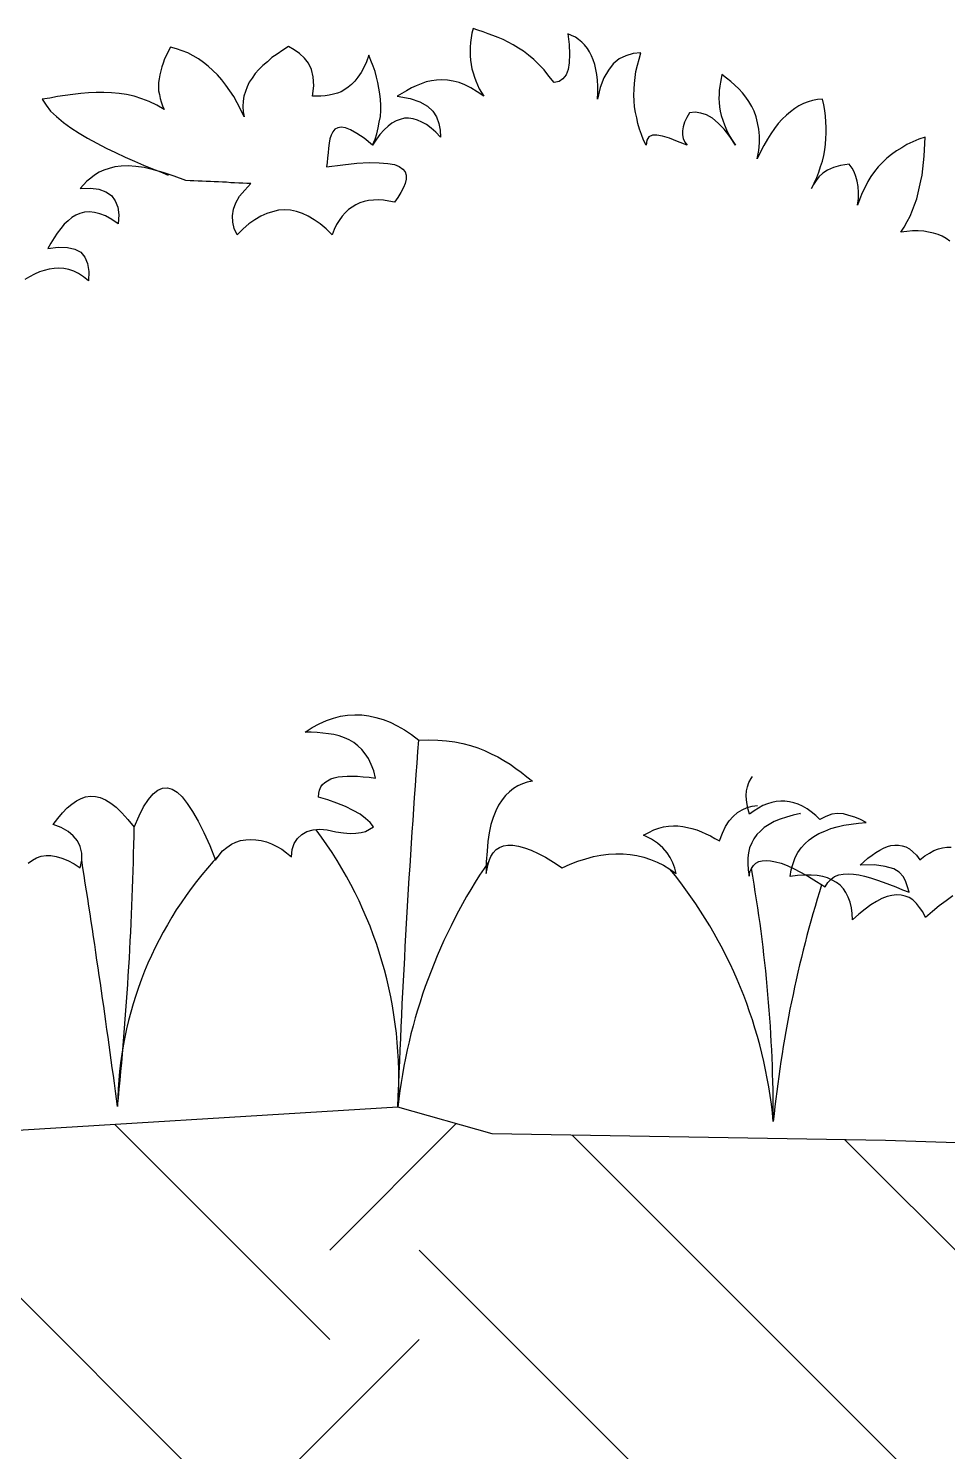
# Model space of a CAD drawing. Extents: x -24232 to 27340, y -23039 to 23489.
# Drawn here: x -18330 to -17966, y -22369 to -21806 of the extents above; entities that cross this region are included whole.
import ezdxf

# ---------------------------------------------------------------- set-up
doc = ezdxf.new("R2010")
doc.units = 0
doc.header["$LTSCALE"] = 10
doc.layers.add('0-HATCH', color=8, linetype='CONTINUOUS')
doc.layers.add('3', color=3, linetype='CONTINUOUS')

msp = doc.modelspace()

# ---------------------------------------------------------------- hatches: boundary and pattern name
at = {"layer": '0-HATCH'}
h = msp.add_hatch(dxfattribs=at)
h.set_pattern_fill('EARTH', color=256, scale=800, angle=45, style=0)
h.set_pattern_definition([(45, (5830.53, -1359.33), (3e-14, 282.8427), [200, -200]), (45, (5777.5, -1306.3), (3e-14, 282.8427), [200, -200]), (45, (5724.46, -1253.27), (3e-14, 282.8427), [200, -200]), (135, (5724.46, -1217.91), (-282.8427, 3e-14), [200, -200]), (135, (5777.5, -1164.88), (-282.8427, 3e-14), [200, -200]), (135, (5830.53, -1111.85), (-282.8427, 3e-14), [200, -200])])
h.paths.add_polyline_path([(-13068.16, -22639.61), (-13387.39, -22639.61), (-13387.39, -22239.61), (-13637.39, -22239.61), (-14387.39, -22239.61), (-14387.39, -22639.61), (-14830.76, -22639.61), (-14980.76, -22489.61), (-15794.02, -22489.61), (-15944.02, -22639.61), (-16019.56, -22639.61), (-16019.56, -22879.36), (-15938.93, -22879.36), (-15761.7, -22870.5), (-15584.46, -22852.79), (-14999.59, -22835.07), (-14840.08, -22835.07), (-14724.88, -22826.21), (-14485.61, -22835.07), (-13785.53, -22897.07), (-13555.13, -22905.93), (-13351.31, -22932.5), (-13068.16, -22932.5)])
h.paths.add_polyline_path([(-16019.56, -22639.61), (-16387.39, -22639.61), (-16387.39, -22239.61), (-16637.39, -22239.61), (-16689.11, -22239.61), (-16724, -22239.61), (-16772.32, -22240.78), (-16885.05, -22243.46), (-16911.89, -22246.15), (-16981.63, -22255.59, 0.004794), (-16982.63, -22264.65, 0.012207), (-16983.67, -22255.73), (-17000.47, -22256.88), (-17094.42, -22256.88), (-17131.01, -22256.88, 0.002551), (-17131.25, -22259.04, -0.000139), (-17131.17, -22256.88), (-17182.99, -22256.88), (-17266.2, -22262.24), (-17448.73, -22262.24), (-17655.92, -22259.04), (-17727.88, -22256.88), (-17781.56, -22251.51), (-17802.87, -22251.51, 0.018007), (-17804.55, -22264.65, 0.006955), (-17806.06, -22251.51), (-17827.19, -22251.51), (-17891.65, -22249.4, -0.018631), (-17889.28, -22265.65, -0.022253), (-17892.67, -22249.37), (-17990.93, -22246.15), (-18146.61, -22243.46), (-18184, -22232.99), (-18355.97, -22243.46), (-18471.39, -22243.46), (-18640.49, -22243.46), (-18726.38, -22246.15), (-18857.3, -22238.6), (-18927.7, -22243.46), (-18994.8, -22243.46), (-19032.38, -22251.51), (-19104.85, -22262.24), (-18393.63, -22533.93), (-18180.95, -22666.79), (-18092.33, -22693.36), (-17959.4, -22790.79), (-17853.06, -22835.07), (-17507.46, -22888.21), (-17436.56, -22888.21), (-17303.64, -22897.07), (-17011.2, -22897.07), (-16825.1, -22897.07), (-16444.05, -22852.79), (-16151.61, -22879.36), (-16071.86, -22879.36), (-16019.56, -22879.36)])

# ---------------------------------------------------------------- linework, layer by layer
at = {"layer": '3', "color": 11}
for points in [[(-17965.44, -21890.17), (-17966.96, -21889.21), (-17968.48, -21888.24), (-17970.14, -21887.54), (-17971.94, -21886.99), (-17973.88, -21886.58), (-17975.82, -21886.3), (-17978.03, -21886.16), (-17980.25, -21886.16), (-17982.46, -21886.44), (-17984.95, -21886.71), (-17984.95, -21886.71), (-17983.57, -21884.64), (-17982.32, -21882.42), (-17981.22, -21880.35), (-17980.25, -21877.99), (-17979.42, -21875.78), (-17978.59, -21873.43), (-17978.03, -21871.07), (-17977.48, -21868.72), (-17976.93, -21866.37), (-17976.51, -21864.02), (-17976.23, -21861.52), (-17975.96, -21859.03), (-17975.68, -21856.54), (-17975.54, -21854.05), (-17975.4, -21851.56), (-17975.27, -21849.07), (-17975.27, -21849.07), (-17977.76, -21849.9), (-17980.11, -21850.87), (-17982.46, -21851.97), (-17984.54, -21853.22), (-17986.62, -21854.46), (-17988.55, -21855.85), (-17990.49, -21857.37), (-17992.15, -21859.03), (-17993.81, -21860.83), (-17995.34, -21862.63), (-17996.72, -21864.57), (-17997.97, -21866.64), (-17999.07, -21868.86), (-18000.18, -21871.07), (-18001.15, -21873.43), (-18001.98, -21875.92), (-18001.98, -21875.92), (-18001.7, -21873.29), (-18001.7, -21870.94), (-18001.84, -21868.58), (-18002.12, -21866.51), (-18002.67, -21864.57), (-18003.36, -21862.77), (-18004.19, -21861.25), (-18005.3, -21859.72), (-18005.3, -21859.72), (-18008.76, -21860.28), (-18011.53, -21861.11), (-18013.88, -21862.08), (-18015.82, -21863.32), (-18017.34, -21864.71), (-18018.45, -21866.23), (-18019.42, -21867.75), (-18020.25, -21869.41), (-18020.25, -21869.41), (-18019.14, -21867.2), (-18018.17, -21864.98), (-18017.34, -21862.91), (-18016.65, -21860.69), (-18015.96, -21858.48), (-18015.4, -21856.26), (-18014.99, -21854.05), (-18014.71, -21851.84), (-18014.57, -21849.62), (-18014.44, -21847.41), (-18014.44, -21845.19), (-18014.57, -21842.98), (-18014.71, -21840.76), (-18014.99, -21838.55), (-18015.4, -21836.19), (-18015.96, -21833.98), (-18015.96, -21833.98), (-18017.9, -21834.12), (-18019.83, -21834.53), (-18021.63, -21835.09), (-18023.43, -21835.78), (-18025.23, -21836.61), (-18026.89, -21837.72), (-18028.55, -21838.96), (-18030.21, -21840.35), (-18031.88, -21841.87), (-18033.4, -21843.67), (-18034.92, -21845.61), (-18036.3, -21847.68), (-18037.69, -21849.9), (-18039.07, -21852.39), (-18040.46, -21854.88), (-18041.7, -21857.65), (-18041.7, -21857.65), (-18041.15, -21854.33), (-18040.87, -21851.28), (-18040.87, -21848.51), (-18041.15, -21845.88), (-18041.56, -21843.39), (-18042.12, -21841.04), (-18042.95, -21838.82), (-18043.92, -21836.89), (-18045.02, -21834.95), (-18046.27, -21833.15), (-18047.52, -21831.49), (-18049.04, -21829.97), (-18050.56, -21828.44), (-18052.22, -21827.06), (-18053.88, -21825.68), (-18055.68, -21824.29), (-18055.68, -21824.29), (-18055.96, -21825.81), (-18056.24, -21827.34), (-18056.51, -21828.86), (-18056.79, -21830.52), (-18056.79, -21832.04), (-18056.93, -21833.7), (-18056.79, -21835.36), (-18056.65, -21837.03), (-18056.37, -21838.69), (-18055.96, -21840.49), (-18055.4, -21842.28), (-18054.71, -21844.22), (-18053.88, -21846.16), (-18052.91, -21848.1), (-18051.67, -21850.17), (-18050.28, -21852.25), (-18050.28, -21852.25), (-18052.64, -21848.79), (-18054.85, -21845.88), (-18057.2, -21843.53), (-18059.42, -21841.59), (-18061.77, -21840.21), (-18063.99, -21839.52), (-18066.34, -21839.1), (-18068.55, -21839.38), (-18068.55, -21839.38), (-18069.66, -21841.32), (-18070.49, -21843.12), (-18071.05, -21844.91), (-18071.32, -21846.58), (-18071.32, -21848.1), (-18071.05, -21849.62), (-18070.35, -21851), (-18069.52, -21852.25), (-18069.52, -21852.25), (-18073.26, -21850.73), (-18076.44, -21849.48), (-18079.21, -21848.65), (-18081.43, -21848.24), (-18083.23, -21848.24), (-18084.61, -21848.93), (-18085.44, -21850.17), (-18085.72, -21852.25), (-18085.72, -21852.25), (-18086.69, -21850.17), (-18087.52, -21847.96), (-18088.35, -21845.88), (-18089.04, -21843.67), (-18089.45, -21841.45), (-18089.87, -21839.24), (-18090.28, -21837.03), (-18090.42, -21834.67), (-18090.56, -21832.46), (-18090.42, -21830.1), (-18090.28, -21827.75), (-18090.01, -21825.4), (-18089.73, -21823.05), (-18089.18, -21820.55), (-18088.48, -21818.2), (-18087.79, -21815.71), (-18087.79, -21815.71), (-18090.84, -21815.99), (-18093.74, -21816.82), (-18096.37, -21818.06), (-18098.73, -21820), (-18100.66, -21822.49), (-18102.46, -21825.54), (-18103.85, -21829.41), (-18104.96, -21833.98), (-18104.96, -21833.98), (-18104.82, -21831.35), (-18104.82, -21828.86), (-18104.96, -21826.51), (-18105.23, -21824.29), (-18105.65, -21822.22), (-18106.06, -21820.28), (-18106.62, -21818.48), (-18107.31, -21816.82), (-18108.14, -21815.29), (-18108.97, -21813.91), (-18110.08, -21812.53), (-18111.18, -21811.42), (-18112.43, -21810.45), (-18113.68, -21809.48), (-18115.2, -21808.79), (-18116.72, -21808.1), (-18116.72, -21808.1), (-18116.17, -21812.39), (-18116.03, -21816.26), (-18116.17, -21819.59), (-18116.58, -21822.22), (-18117.41, -21824.43), (-18118.66, -21825.95), (-18120.18, -21827.06), (-18122.12, -21827.47), (-18122.12, -21827.47), (-18124.19, -21824.85), (-18126.13, -21822.35), (-18128.21, -21820.28), (-18130.15, -21818.34), (-18132.22, -21816.54), (-18134.3, -21815.02), (-18136.24, -21813.77), (-18138.31, -21812.53), (-18140.25, -21811.42), (-18142.33, -21810.45), (-18144.26, -21809.62), (-18146.34, -21808.79), (-18148.28, -21808.1), (-18150.22, -21807.41), (-18152.29, -21806.71), (-18154.23, -21806.02), (-18154.23, -21806.02), (-18154.64, -21807.82), (-18154.92, -21809.76), (-18155.2, -21811.56), (-18155.34, -21813.36), (-18155.34, -21815.16), (-18155.34, -21816.82), (-18155.2, -21818.62), (-18154.92, -21820.28), (-18154.64, -21821.94), (-18154.23, -21823.6), (-18153.68, -21825.26), (-18153.12, -21826.78), (-18152.43, -21828.31), (-18151.74, -21829.97), (-18150.91, -21831.35), (-18149.94, -21832.87), (-18149.94, -21832.87), (-18152.57, -21831.07), (-18155.06, -21829.55), (-18157.41, -21828.31), (-18159.77, -21827.47), (-18162.12, -21826.92), (-18164.33, -21826.51), (-18166.55, -21826.37), (-18168.62, -21826.51), (-18170.7, -21826.78), (-18172.78, -21827.2), (-18174.71, -21827.89), (-18176.79, -21828.72), (-18178.59, -21829.55), (-18180.53, -21830.66), (-18182.46, -21831.77), (-18184.26, -21832.87), (-18184.26, -21832.87), (-18179.14, -21833.7), (-18175.27, -21835.09), (-18172.22, -21836.75), (-18170.15, -21838.82), (-18168.62, -21841.04), (-18167.79, -21843.67), (-18167.24, -21846.3), (-18167.1, -21849.07), (-18167.1, -21849.07), (-18168.9, -21847.13), (-18170.84, -21845.47), (-18172.64, -21844.08), (-18174.44, -21843.12), (-18176.24, -21842.28), (-18177.9, -21841.73), (-18179.7, -21841.59), (-18181.36, -21841.59), (-18183.02, -21842.01), (-18184.68, -21842.56), (-18186.34, -21843.53), (-18187.86, -21844.64), (-18189.39, -21846.16), (-18191.05, -21847.96), (-18192.43, -21849.9), (-18193.95, -21852.25), (-18193.95, -21852.25), (-18197.27, -21849.48), (-18200.18, -21847.54), (-18202.67, -21846.16), (-18204.75, -21845.33), (-18206.41, -21845.05), (-18207.79, -21845.33), (-18208.9, -21845.88), (-18209.73, -21846.99), (-18210.42, -21848.24), (-18210.84, -21849.76), (-18211.12, -21851.42), (-18211.39, -21853.36), (-18211.53, -21855.3), (-18211.81, -21857.23), (-18211.95, -21859.03), (-18212.22, -21860.83), (-18212.22, -21860.83), (-18205.72, -21860), (-18200.18, -21859.31), (-18195.34, -21859.03), (-18191.32, -21859.17), (-18188, -21859.45), (-18185.37, -21859.86), (-18183.43, -21860.69), (-18182.05, -21861.66), (-18181.08, -21862.77), (-18180.67, -21864.15), (-18180.67, -21865.68), (-18181.08, -21867.34), (-18181.77, -21869), (-18182.74, -21870.94), (-18183.99, -21872.87), (-18185.37, -21874.81), (-18185.37, -21874.81), (-18187.59, -21874.4), (-18189.66, -21873.98), (-18191.74, -21873.84), (-18193.68, -21873.98), (-18195.61, -21874.12), (-18197.27, -21874.53), (-18199.07, -21875.09), (-18200.6, -21875.78), (-18202.12, -21876.75), (-18203.5, -21877.72), (-18204.89, -21878.96), (-18205.99, -21880.35), (-18207.24, -21882.01), (-18208.21, -21883.67), (-18209.18, -21885.61), (-18210.01, -21887.68), (-18210.01, -21887.68), (-18212.36, -21885.33), (-18214.71, -21883.39), (-18217.07, -21881.73), (-18219.42, -21880.35), (-18221.77, -21879.24), (-18224.13, -21878.41), (-18226.48, -21877.99), (-18228.83, -21877.86), (-18231.19, -21877.99), (-18233.54, -21878.55), (-18235.89, -21879.24), (-18238.24, -21880.35), (-18240.6, -21881.73), (-18242.95, -21883.39), (-18245.16, -21885.33), (-18247.52, -21887.68), (-18247.52, -21887.68), (-18248.76, -21885.19), (-18249.32, -21882.7), (-18249.46, -21880.21), (-18249.04, -21877.58), (-18248.07, -21875.09), (-18246.69, -21872.46), (-18244.61, -21869.97), (-18242.12, -21867.34), (-18242.12, -21867.34), (-18243.78, -21867.34), (-18245.3, -21867.2), (-18246.96, -21867.2), (-18248.62, -21867.06), (-18250.15, -21867.06), (-18251.81, -21866.92), (-18253.33, -21866.92), (-18254.99, -21866.78), (-18256.65, -21866.78), (-18258.17, -21866.64), (-18259.84, -21866.64), (-18261.5, -21866.51), (-18263.02, -21866.51), (-18264.68, -21866.37), (-18266.2, -21866.37), (-18267.86, -21866.23), (-18267.86, -21866.23), (-18272.57, -21864.43), (-18276.86, -21863.05), (-18280.74, -21861.94), (-18284.33, -21861.11), (-18287.66, -21860.69), (-18290.7, -21860.42), (-18293.47, -21860.55), (-18295.96, -21860.83), (-18298.31, -21861.39), (-18300.39, -21862.08), (-18302.19, -21862.91), (-18303.99, -21864.02), (-18305.51, -21865.26), (-18307.03, -21866.51), (-18308.42, -21867.89), (-18309.66, -21869.41), (-18309.66, -21869.41), (-18305.65, -21869.27), (-18302.33, -21869.69), (-18299.56, -21870.66), (-18297.34, -21872.18), (-18295.82, -21874.26), (-18294.85, -21876.75), (-18294.44, -21879.79), (-18294.72, -21883.39), (-18294.72, -21883.39), (-18297.21, -21881.59), (-18299.7, -21880.21), (-18301.91, -21879.38), (-18303.99, -21878.82), (-18306.06, -21878.55), (-18308, -21878.69), (-18309.8, -21879.24), (-18311.46, -21879.93), (-18312.99, -21880.9), (-18314.51, -21882.15), (-18316.03, -21883.53), (-18317.41, -21885.19), (-18318.8, -21886.99), (-18320.04, -21888.93), (-18321.29, -21891), (-18322.54, -21893.08), (-18322.54, -21893.08), (-18318.38, -21892.53), (-18314.78, -21892.67), (-18311.88, -21893.36), (-18309.52, -21894.6), (-18307.86, -21896.54), (-18306.76, -21899.03), (-18306.34, -21902.22), (-18306.48, -21905.95), (-18306.48, -21905.95), (-18308.42, -21904.29), (-18310.36, -21903.05), (-18312.29, -21902.08), (-18314.23, -21901.39), (-18316.17, -21900.97), (-18318.11, -21900.83), (-18320.04, -21900.97), (-18321.98, -21901.25), (-18323.92, -21901.8), (-18325.86, -21902.35), (-18327.79, -21903.32), (-18329.73, -21904.29), (-18331.67, -21905.4)], [(-18193.95, -21852.25), (-18193.95, -21852.25), (-18192.98, -21849.9), (-18192.29, -21847.68), (-18191.74, -21845.33), (-18191.32, -21843.12), (-18190.91, -21840.9), (-18190.77, -21838.55), (-18190.77, -21836.33), (-18190.91, -21834.12), (-18191.05, -21831.9), (-18191.46, -21829.69), (-18191.88, -21827.47), (-18192.43, -21825.26), (-18192.98, -21823.05), (-18193.81, -21820.97), (-18194.64, -21818.76), (-18195.48, -21816.54), (-18195.48, -21816.54), (-18196.44, -21819.17), (-18197.41, -21821.52), (-18198.52, -21823.46), (-18199.77, -21825.26), (-18201.01, -21826.92), (-18202.26, -21828.17), (-18203.64, -21829.27), (-18205.03, -21830.24), (-18206.41, -21831.07), (-18207.93, -21831.63), (-18209.45, -21832.04), (-18211.12, -21832.46), (-18212.78, -21832.73), (-18214.44, -21832.87), (-18216.1, -21832.87), (-18217.76, -21832.87), (-18217.76, -21832.87), (-18217.21, -21828.72), (-18217.48, -21825.12), (-18218.17, -21822.22), (-18219.28, -21819.72), (-18220.94, -21817.79), (-18222.88, -21815.99), (-18224.96, -21814.46), (-18227.31, -21813.22), (-18227.31, -21813.22), (-18229.52, -21814.6), (-18231.74, -21816.13), (-18233.81, -21817.51), (-18235.61, -21819.17), (-18237.41, -21820.69), (-18238.94, -21822.22), (-18240.46, -21823.88), (-18241.7, -21825.68), (-18242.81, -21827.34), (-18243.64, -21829.14), (-18244.33, -21830.94), (-18244.89, -21832.87), (-18245.16, -21834.81), (-18245.3, -21836.89), (-18245.16, -21838.96), (-18244.75, -21841.04), (-18244.75, -21841.04), (-18246.13, -21838.27), (-18247.52, -21835.5), (-18248.9, -21833.01), (-18250.42, -21830.66), (-18252.08, -21828.44), (-18253.61, -21826.37), (-18255.41, -21824.43), (-18257.21, -21822.63), (-18259.01, -21820.97), (-18260.94, -21819.45), (-18262.88, -21818.06), (-18264.96, -21816.82), (-18267.17, -21815.71), (-18269.39, -21814.88), (-18271.6, -21814.05), (-18273.95, -21813.36), (-18273.95, -21813.36), (-18274.78, -21814.88), (-18275.61, -21816.54), (-18276.31, -21818.06), (-18276.86, -21819.72), (-18277.41, -21821.25), (-18277.83, -21822.77), (-18278.24, -21824.43), (-18278.52, -21825.95), (-18278.66, -21827.47), (-18278.66, -21829), (-18278.66, -21830.66), (-18278.38, -21832.18), (-18278.11, -21833.7), (-18277.69, -21835.09), (-18277.14, -21836.61), (-18276.44, -21838.13), (-18276.44, -21838.13), (-18279.35, -21836.33), (-18282.4, -21834.95), (-18285.3, -21833.84), (-18288.35, -21832.87), (-18291.39, -21832.18), (-18294.3, -21831.77), (-18297.34, -21831.49), (-18300.39, -21831.35), (-18303.43, -21831.35), (-18306.48, -21831.49), (-18309.52, -21831.77), (-18312.57, -21832.18), (-18315.61, -21832.6), (-18318.66, -21833.01), (-18321.7, -21833.56), (-18324.75, -21833.98), (-18324.75, -21833.98), (-18323.23, -21836.33), (-18321.43, -21838.69), (-18319.08, -21840.9), (-18316.31, -21843.25), (-18313.4, -21845.33), (-18310.08, -21847.41), (-18306.76, -21849.48), (-18303.16, -21851.42), (-18299.42, -21853.36), (-18295.68, -21855.16), (-18291.95, -21856.96), (-18288.21, -21858.48), (-18284.61, -21860.14), (-18281.15, -21861.52), (-18277.97, -21862.77), (-18274.92, -21864.02)], [(-18330.29, -22136.4), (-18328.63, -22135.16), (-18326.96, -22134.33), (-18325.17, -22133.64), (-18323.23, -22133.36), (-18321.29, -22133.36), (-18319.21, -22133.78), (-18317, -22134.47), (-18314.65, -22135.3), (-18312.15, -22136.68), (-18309.66, -22138.2), (-18309.66, -22138.2), (-18309.11, -22135.16), (-18309.11, -22132.39), (-18309.66, -22129.76), (-18310.77, -22127.55), (-18312.43, -22125.61), (-18314.51, -22123.81), (-18317.28, -22122.29), (-18320.46, -22121.04), (-18320.46, -22121.04), (-18318.52, -22118.69), (-18316.72, -22116.47), (-18314.92, -22114.54), (-18312.99, -22113.01), (-18311.19, -22111.77), (-18309.39, -22110.8), (-18307.59, -22110.11), (-18305.65, -22109.83), (-18303.71, -22109.97), (-18301.77, -22110.38), (-18299.7, -22111.35), (-18297.62, -22112.6), (-18295.41, -22114.26), (-18293.19, -22116.47), (-18290.84, -22119.1), (-18288.35, -22122.15), (-18288.35, -22122.15), (-18286.41, -22117.72), (-18284.61, -22114.12), (-18282.67, -22111.21), (-18280.87, -22109), (-18278.94, -22107.48), (-18277.14, -22106.65), (-18275.2, -22106.51), (-18273.26, -22107.06), (-18271.32, -22108.31), (-18269.39, -22110.11), (-18267.31, -22112.74), (-18265.23, -22115.92), (-18263.02, -22119.8), (-18260.8, -22124.22), (-18258.45, -22129.35), (-18256.1, -22135.16), (-18256.1, -22135.16), (-18254.71, -22133.22), (-18253.33, -22131.56), (-18251.67, -22130.18), (-18249.87, -22128.93), (-18248.07, -22128.1), (-18246.27, -22127.41), (-18244.2, -22127.13), (-18242.26, -22126.99), (-18240.18, -22127.13), (-18238.11, -22127.41), (-18236.03, -22127.96), (-18233.95, -22128.79), (-18231.88, -22129.76), (-18229.94, -22130.87), (-18228, -22132.25), (-18226.06, -22133.91), (-18226.06, -22133.91), (-18225.79, -22131.01), (-18224.96, -22128.65), (-18223.71, -22126.58), (-18222.05, -22125.06), (-18219.97, -22123.81), (-18217.48, -22123.26), (-18214.85, -22122.98), (-18211.95, -22123.26), (-18211.95, -22123.26), (-18208.49, -22123.95), (-18205.44, -22124.36), (-18202.81, -22124.64), (-18200.6, -22124.5), (-18198.52, -22124.22), (-18196.72, -22123.81), (-18195.2, -22122.98), (-18193.68, -22122.01), (-18193.68, -22122.01), (-18194.92, -22120.35), (-18196.72, -22118.69), (-18198.94, -22117.03), (-18201.7, -22115.51), (-18204.75, -22113.98), (-18208.07, -22112.6), (-18211.67, -22111.35), (-18215.41, -22110.25), (-18215.41, -22110.25), (-18215.27, -22108.72), (-18214.99, -22107.48), (-18214.44, -22106.23), (-18213.75, -22105.26), (-18212.92, -22104.43), (-18211.81, -22103.74), (-18210.56, -22103.05), (-18209.18, -22102.63), (-18207.66, -22102.22), (-18205.86, -22102.08), (-18204.06, -22101.94), (-18201.98, -22101.94), (-18199.9, -22101.94), (-18197.69, -22102.22), (-18195.34, -22102.36), (-18192.85, -22102.77), (-18192.85, -22102.77), (-18193.54, -22099.86), (-18194.51, -22097.37), (-18195.61, -22095.02), (-18196.86, -22093.08), (-18198.24, -22091.42), (-18199.77, -22089.9), (-18201.43, -22088.65), (-18203.23, -22087.55), (-18205.16, -22086.72), (-18207.24, -22086.02), (-18209.32, -22085.47), (-18211.39, -22085.19), (-18213.61, -22084.92), (-18215.96, -22084.64), (-18218.31, -22084.5), (-18220.67, -22084.5), (-18220.67, -22084.5), (-18217.9, -22082.7), (-18215.13, -22081.18), (-18212.22, -22079.93), (-18209.45, -22078.97), (-18206.69, -22078.27), (-18203.92, -22077.86), (-18201.01, -22077.72), (-18198.24, -22077.72), (-18195.48, -22078.13), (-18192.71, -22078.69), (-18189.8, -22079.52), (-18187.03, -22080.63), (-18184.26, -22082.01), (-18181.36, -22083.67), (-18178.59, -22085.47), (-18175.68, -22087.68), (-18175.68, -22087.68), (-18171.81, -22087.55), (-18168.21, -22087.68), (-18164.75, -22087.96), (-18161.43, -22088.38), (-18158.24, -22089.07), (-18155.2, -22089.76), (-18152.29, -22090.73), (-18149.66, -22091.84), (-18147.03, -22093.08), (-18144.4, -22094.33), (-18142.05, -22095.71), (-18139.56, -22097.24), (-18137.34, -22098.9), (-18135.13, -22100.42), (-18132.91, -22102.22), (-18130.7, -22103.88), (-18130.7, -22103.88), (-18132.78, -22104.29), (-18134.58, -22104.99), (-18136.51, -22105.82), (-18138.17, -22106.79), (-18139.83, -22108.17), (-18141.36, -22109.55), (-18142.74, -22111.35), (-18144.13, -22113.43), (-18145.23, -22115.64), (-18146.2, -22118.27), (-18147.17, -22121.04), (-18147.86, -22124.36), (-18148.42, -22127.82), (-18148.69, -22131.7), (-18148.97, -22135.85), (-18148.97, -22140.42), (-18148.97, -22140.42), (-18148.55, -22137.93), (-18148, -22135.71), (-18147.17, -22133.78), (-18146.2, -22132.25), (-18145.09, -22131.01), (-18143.71, -22130.18), (-18142.19, -22129.48), (-18140.39, -22129.21), (-18138.45, -22129.21), (-18136.24, -22129.62), (-18133.88, -22130.31), (-18131.25, -22131.28), (-18128.49, -22132.53), (-18125.58, -22134.05), (-18122.4, -22135.99), (-18118.93, -22138.2), (-18118.93, -22138.2), (-18115.75, -22136.82), (-18112.71, -22135.57), (-18109.52, -22134.61), (-18106.48, -22133.78), (-18103.57, -22133.22), (-18100.66, -22132.81), (-18097.76, -22132.67), (-18094.85, -22132.67), (-18092.08, -22132.94), (-18089.32, -22133.36), (-18086.55, -22134.05), (-18083.92, -22134.88), (-18081.29, -22135.99), (-18078.8, -22137.24), (-18076.3, -22138.76), (-18073.81, -22140.42), (-18073.81, -22140.42), (-18074.37, -22138.34), (-18075.2, -22136.27), (-18076.17, -22134.19), (-18077.41, -22132.25), (-18079.07, -22130.31), (-18081.15, -22128.52), (-18083.64, -22126.85), (-18086.69, -22125.33), (-18086.69, -22125.33), (-18084.61, -22124.22), (-18082.67, -22123.26), (-18080.73, -22122.56), (-18078.8, -22122.01), (-18076.86, -22121.73), (-18074.92, -22121.6), (-18073.12, -22121.6), (-18071.18, -22121.87), (-18069.38, -22122.29), (-18067.59, -22122.7), (-18065.65, -22123.26), (-18063.85, -22123.95), (-18062.05, -22124.78), (-18060.25, -22125.61), (-18058.45, -22126.58), (-18056.65, -22127.55), (-18056.65, -22127.55), (-18055.54, -22124.5), (-18054.3, -22121.87), (-18052.78, -22119.66), (-18051.25, -22117.86), (-18049.59, -22116.34), (-18047.65, -22115.23), (-18045.72, -22114.4), (-18043.78, -22113.84), (-18041.56, -22113.57)], [(-17964.32, -22149.3), (-17966.95, -22151.24), (-17969.72, -22153.31), (-17972.35, -22155.53), (-17975.11, -22157.88), (-17975.11, -22157.88), (-17976.22, -22155.67), (-17977.47, -22153.87), (-17978.71, -22152.35), (-17980.1, -22150.96), (-17981.62, -22149.99), (-17983.14, -22149.44), (-17984.8, -22149.02), (-17986.6, -22148.89), (-17988.4, -22149.16), (-17990.34, -22149.58), (-17992.41, -22150.41), (-17994.49, -22151.52), (-17996.71, -22152.9), (-17999.06, -22154.56), (-18001.55, -22156.64), (-18004.04, -22158.85), (-18004.04, -22158.85), (-18004.18, -22156.36), (-18004.46, -22154.01), (-18005.01, -22151.79), (-18005.7, -22149.85), (-18006.67, -22148.05), (-18007.64, -22146.53), (-18008.89, -22145.15), (-18010.41, -22144.04), (-18012.07, -22143.07), (-18013.87, -22142.24), (-18015.81, -22141.69), (-18018.02, -22141.27), (-18020.37, -22141.13), (-18023, -22141.13), (-18025.77, -22141.27), (-18028.68, -22141.69), (-18028.68, -22141.69), (-18028.26, -22139.06), (-18027.57, -22136.57), (-18026.74, -22134.21), (-18025.63, -22132.14), (-18024.39, -22130.34), (-18022.86, -22128.68), (-18021.2, -22127.16), (-18019.27, -22125.77), (-18017.33, -22124.66), (-18014.98, -22123.69), (-18012.62, -22122.73), (-18010.13, -22122.03), (-18007.5, -22121.34), (-18004.59, -22120.93), (-18001.69, -22120.51), (-17998.64, -22120.23), (-17998.64, -22120.23), (-18000.86, -22119.13), (-18003.07, -22118.16), (-18005.42, -22117.47), (-18007.64, -22116.91), (-18009.99, -22116.77), (-18012.21, -22117.05), (-18014.56, -22117.88), (-18016.91, -22119.13), (-18016.91, -22119.13), (-18018.57, -22117.47), (-18020.37, -22116.08), (-18022.03, -22114.84), (-18023.83, -22113.87), (-18025.49, -22113.04), (-18027.29, -22112.48), (-18028.95, -22112.07), (-18030.75, -22111.79), (-18032.41, -22111.79), (-18034.21, -22111.93), (-18036.01, -22112.35), (-18037.67, -22112.9), (-18039.47, -22113.59), (-18041.27, -22114.56), (-18042.93, -22115.67), (-18044.73, -22117.05), (-18044.73, -22117.05), (-18045.29, -22115.11), (-18045.7, -22113.18), (-18045.98, -22111.38), (-18046.12, -22109.58), (-18045.98, -22107.78), (-18045.56, -22106.12), (-18045.01, -22104.46), (-18044.18, -22102.93), (-18043.59, -22102.13)], [(-18024.69, -22116.7), (-18024.54, -22116.75), (-18024.54, -22116.75), (-18027.45, -22117.44), (-18030.21, -22118.13), (-18032.71, -22118.97), (-18035.06, -22119.93), (-18037, -22121.04), (-18038.93, -22122.29), (-18040.46, -22123.67), (-18041.84, -22125.06), (-18043.09, -22126.72), (-18043.92, -22128.38), (-18044.75, -22130.31), (-18045.16, -22132.25), (-18045.44, -22134.33), (-18045.44, -22136.54), (-18045.3, -22139.03), (-18044.89, -22141.53), (-18044.89, -22141.53), (-18044.61, -22139.87), (-18044.06, -22138.48), (-18043.22, -22137.37), (-18042.26, -22136.4), (-18041.15, -22135.71), (-18039.76, -22135.44), (-18038.24, -22135.3), (-18036.44, -22135.44), (-18034.51, -22135.85), (-18032.29, -22136.4), (-18029.94, -22137.37), (-18027.31, -22138.48), (-18024.54, -22140), (-18021.49, -22141.66), (-18018.31, -22143.6), (-18014.85, -22145.82), (-18014.85, -22145.82), (-18013.74, -22144.02), (-18012.5, -22142.77), (-18011.11, -22141.66), (-18009.45, -22140.97), (-18007.65, -22140.7), (-18005.72, -22140.56), (-18003.64, -22140.7), (-18001.56, -22140.97), (-17999.21, -22141.53), (-17996.86, -22142.22), (-17994.5, -22143.05), (-17991.88, -22143.88), (-17989.38, -22144.85), (-17986.89, -22145.82), (-17984.26, -22146.92), (-17981.63, -22147.89), (-17981.63, -22147.89), (-17982.19, -22145.82), (-17982.88, -22143.74), (-17983.85, -22141.8), (-17985.51, -22140), (-17987.72, -22138.62), (-17991.04, -22137.65), (-17995.34, -22137.1), (-18001.01, -22137.24), (-18001.01, -22137.24), (-17999.49, -22135.85), (-17997.97, -22134.47), (-17996.3, -22133.22), (-17994.78, -22132.11), (-17993.26, -22131.28), (-17991.74, -22130.45), (-17990.21, -22129.76), (-17988.83, -22129.35), (-17987.31, -22129.21), (-17985.78, -22129.21), (-17984.4, -22129.48), (-17982.88, -22129.9), (-17981.49, -22130.73), (-17980.11, -22131.84), (-17978.73, -22133.22), (-17977.34, -22135.02), (-17977.34, -22135.02), (-17975.4, -22133.5), (-17973.6, -22132.39), (-17971.81, -22131.42), (-17970.01, -22130.73), (-17968.35, -22130.31), (-17966.68, -22130.04), (-17965.02, -22130.04)]]:
    msp.add_lwpolyline(points, dxfattribs=at)
at = {"layer": '3'}
for points in [[(-18148, -22135.71, 0.123541), (-18184, -22232.99, -0.009356), (-18175.68, -22087.68, 1.244611)], [(-18294.94, -22232.67, 0.021381), (-18288.35, -22122.15, 1.353584)], [(-18184, -22232.99, 0.180158), (-18216.32, -22123.13, 0.884309)], [(-18294.94, -22232.67, 0.005915), (-18309.11, -22135.16, 0.821168)], [(-18254.71, -22133.22, 0.188474), (-18294.94, -22232.67, -2.93483)], [(-18035.38, -22238.6, 0.14998), (-18076.3, -22138.76, -3.279434)], [(-18016.24, -22144.93, 0.050416), (-18035.38, -22238.6, 0.044718), (-18044.06, -22138.48, 0.973353)]]:
    msp.add_lwpolyline(points, format="xyb", dxfattribs=at)
at = {"layer": '3', "color": 5}
msp.add_lwpolyline([(-17266.2, -22262.24), (-17448.73, -22262.24), (-17655.92, -22259.04), (-17727.88, -22256.88), (-17781.56, -22251.51), (-17827.19, -22251.51), (-17990.93, -22246.15), (-18146.61, -22243.46), (-18184, -22232.99), (-18184, -22232.99), (-18355.97, -22243.46), (-18471.39, -22243.46), (-18640.49, -22243.46), (-18726.38, -22246.15), (-18857.3, -22238.6), (-18927.7, -22243.46), (-18994.8, -22243.46), (-19032.38, -22251.51), (-19104.85, -22262.24), (-19104.85, -22262.24)], dxfattribs=at)

doc.saveas('drawing.dxf')
